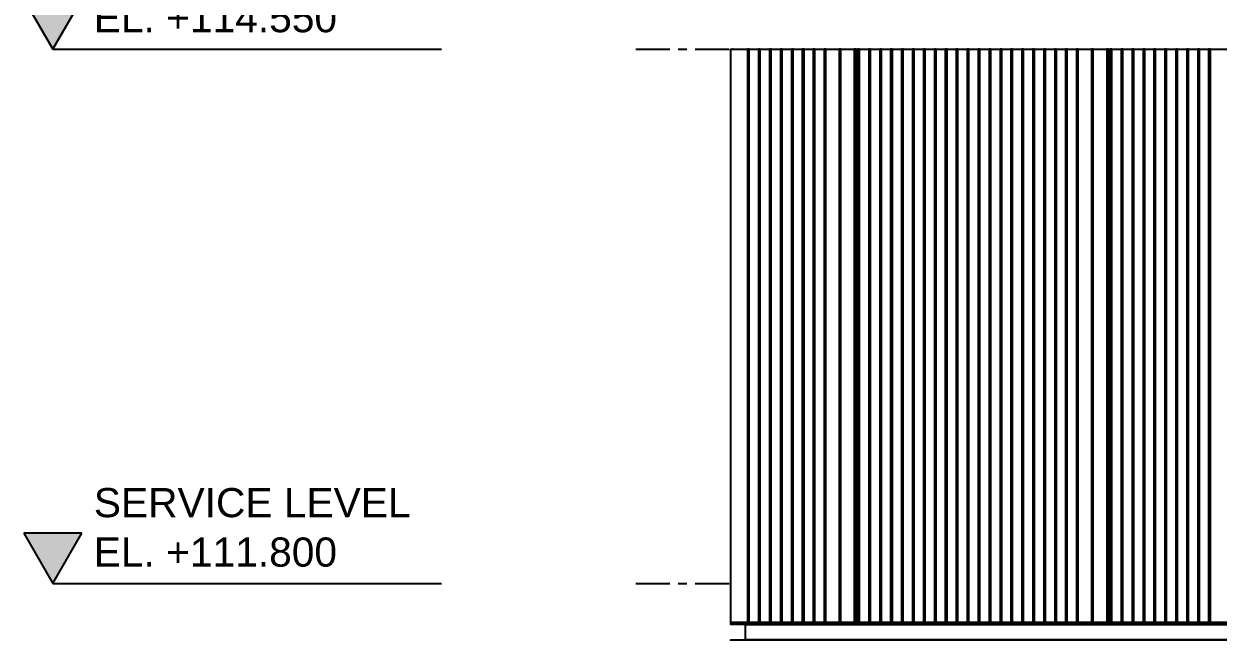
# Model space of a CAD drawing. Header units: millimetres. Extents: x 3774 to 718460, y -768339 to 192544.
# Drawn here: x 329240 to 335387, y -754914 to -751783 of the extents above; entities that cross this region are included whole.
import ezdxf

# ---------------------------------------------------------------- set-up
doc = ezdxf.new("R2010")
doc.units = ezdxf.units.MM
doc.set_wipeout_variables(frame=1)
for name, pattern in [('TA_GL_000.70000', [1.925, 0.7, -0.175, 0.175, -0.175, 0.7]), ('XKITLINE00', [0]), ('XKITLINE02', [4, 2, -2])]:
    doc.linetypes.add(name, pattern=pattern)
for name, color, linetype in [('000 - 0_SYM_DWG_GRIDLINE_MAIN_COLOR_251', 7, 'Continuous'), ('000 - 0_SYM_DWG_LEVEL_MAIN_COLOR_2', 7, 'Continuous'), ('000 - 0_SYM_DWG_LEVEL_TEXT', 7, 'Continuous'), ('010 - ASPG_FRAMING_SUB_COLOR_2', 7, 'Continuous'), ('010 - ASPG_FRAMING_SUB_COLOR_3', 7, 'Continuous'), ('010 - ASPG_FRAMING_WIPEOUT_', 7, 'Continuous')]:
    doc.layers.add(name, color=color, linetype=linetype)
doc.layers.add('Bolt', color=7, linetype='Continuous', lineweight=0)
doc.layers.add('Part', color=7, linetype='Continuous', lineweight=0)
doc.styles.add('Arial_1', font='arial.ttf', dxfattribs={"height": 125})
doc.styles.add('TA', font='', dxfattribs={"height": 4.5})
doc.styles.get('TA').set_extended_font_data('Cordia New')

# ---------------------------------------------------------------- blocks, each defined once
blk = doc.blocks.new('*U5900')
at = {"layer": '000 - 0_SYM_DWG_LEVEL_MAIN_COLOR_2'}
blk.add_hatch(color=7, dxfattribs=at).paths.add_polyline_path([(-167.01, 5.18), (-170, 0), (-172.99, 5.18)])
at = {"layer": '000 - 0_SYM_DWG_GRIDLINE_MAIN_COLOR_251', "color": 7}
blk.add_lwpolyline([(-170, 0), (-139, 0), (-134.5, 0), (-130, 0)], dxfattribs=at)
at = {"layer": '000 - 0_SYM_DWG_LEVEL_MAIN_COLOR_2', "color": 7, "lineweight": 25}
for p, q in [((-167.01, 5.18), (-172.99, 5.18)), ((-172.99, 5.18), (-170, 0)), ((-170, 0), (-167.01, 5.18))]:
    blk.add_line(p, q, dxfattribs=at)
at = {"layer": '000 - 0_SYM_DWG_LEVEL_TEXT', "color": 7, "style": 'Arial_1'}
for tag, p in [('LV_NAME_1', (-165.78, 11.92)), ('LV_NAME_2', (-165.79, 6.83)), ('LV_NAME_3', (-165.8, 1.74))]:
    blk.add_attdef(tag, p, '', height=3, dxfattribs=at)
blk = doc.blocks.new('*U5902')
at = {"layer": '000 - 0_SYM_DWG_GRIDLINE_MAIN_COLOR_251', "color": 7, "linetype": 'ByBlock', "ltscale": 5}
blk.add_line((10, 0), (-759, 0), dxfattribs=at)
at = {"layer": '000 - 0_SYM_DWG_GRIDLINE_MAIN_COLOR_251', "color": 7}
blk.add_point((0, 0), dxfattribs=at)
at = {"color": 7, "style": 'TA', "flags": 1}
blk.add_attdef('LOCATION', (6, -6), '', height=4.5, rotation=270, dxfattribs=at)
blk = doc.blocks.new('W-1-PP19-SE-ENT3_20260407-104913_PP19_ENT3_ELE1_DIMS_1')
at = {"color": 7}
ref = blk.add_blockref('*U5900', (-22800, 114550), dxfattribs=dict(at, xscale=50, yscale=50, zscale=50))
ref.add_attrib('LV_NAME_3', 'EL. +114.550', (-31089.9, 114637.2), dxfattribs={"layer": '000 - 0_SYM_DWG_LEVEL_TEXT', "color": 7, "height": 150, "style": 'Arial_1'})
at = {"color": 7, "xscale": 50, "yscale": 50, "zscale": 50}
blk.add_blockref('*U5900', (-22800, 111800), dxfattribs=at).add_auto_attribs({'LV_NAME_2': 'SERVICE LEVEL', 'LV_NAME_3': 'EL. +111.800'})
at = {"layer": '000 - 0_SYM_DWG_GRIDLINE_MAIN_COLOR_251', "color": 7, "linetype": 'TA_GL_000.70000', "xscale": 50.00000000000003, "yscale": 50.00000000000003, "zscale": 50.00000000000003, "rotation": 180}
for p in [(-27800, 114550), (-27800, 111800)]:
    blk.add_blockref('*U5902', p, dxfattribs=at)
blk = doc.blocks.new('*A7223604')
at = {"layer": 'Part', "color": 7, "linetype": 'XKITLINE00', "lineweight": 0}
for p, q in [((2164.730291, -68.053462), (2164.730291, -65.253462)), ((2166.808752, -68.053462), (2166.808752, -65.373149)), ((2168.608752, -68.053462), (2168.608752, -65.493462)), ((2164.730291, -80.053462), (2164.730291, -68.573462)), ((2166.808752, -80.053462), (2166.808752, -68.573462)), ((2168.608752, -80.053462), (2168.608752, -68.573462)), ((2164.730291, -82.453462), (2164.730291, -80.573462)), ((2166.808752, -82.333775), (2166.808752, -80.573462)), ((2168.608752, -82.213462), (2168.608752, -80.573462)), ((2164.730291, -92.053462), (2164.730291, -87.253462)), ((2166.808752, -92.053462), (2166.808752, -87.373149)), ((2168.608752, -92.053462), (2168.608752, -87.493462)), ((2164.730291, -104.053462), (2164.730291, -92.573462)), ((2166.808752, -104.053462), (2166.808752, -92.573462)), ((2168.608752, -104.053462), (2168.608752, -92.573462)), ((2164.730291, -116.053462), (2164.730291, -104.573462)), ((2166.808752, -116.053462), (2166.808752, -104.573462)), ((2168.608752, -116.053462), (2168.608752, -104.573462)), ((2164.730291, -124.453462), (2164.730291, -116.573462)), ((2166.808752, -124.333775), (2166.808752, -116.573462)), ((2168.608752, -124.213462), (2168.608752, -116.573462))]:
    blk.add_line(p, q, dxfattribs=at)
blk = doc.blocks.new('*A8163698')
at = {"layer": 'Part', "color": 7, "linetype": 'XKITLINE00', "lineweight": 0}
for p, q in [((2151.404537, -82.453462), (2151.623101, -82.293462)), ((2151.623101, -82.293462), (2153.627306, -82.293462)), ((2153.20587, -82.453462), (2153.147306, -82.293462)), ((2153.627306, -82.293462), (2153.84587, -82.453462))]:
    blk.add_line(p, q, dxfattribs=at)
blk = doc.blocks.new('*A8173699')
at = {"layer": 'Part', "color": 7, "linetype": 'XKITLINE00', "lineweight": 0}
for p, q in [((2153.627306, -82.213462), (2151.623101, -82.213462)), ((2151.623101, -82.213462), (2151.623101, -82.293462)), ((2151.623101, -82.293462), (2153.627306, -82.293462)), ((2153.147306, -82.293462), (2153.147306, -82.213462)), ((2153.627306, -82.293462), (2153.627306, -82.213462))]:
    blk.add_line(p, q, dxfattribs=at)
blk = doc.blocks.new('*A8183700')
at = {"layer": 'Part', "color": 7, "linetype": 'XKITLINE00', "lineweight": 0}
for p, q in [((2152.449778, -82.173462), (2152.068726, -82.173462)), ((2152.068726, -82.173462), (2152.068726, -82.213462)), ((2152.449778, -82.133462), (2152.449778, -82.173462)), ((2152.484419, -82.213462), (2152.484419, -82.133462)), ((2152.724419, -82.213462), (2152.724419, -82.133462))]:
    blk.add_line(p, q, dxfattribs=at)
blk = doc.blocks.new('*A8193701')
at = {"layer": 'Part', "color": 7, "linetype": 'XKITLINE00', "lineweight": 0}
for p, q in [((2151.922023, -68.861462), (2151.922023, -68.621462)), ((2151.922023, -68.621462), (2151.963592, -68.621462)), ((2151.963592, -68.861462), (2151.963592, -68.621462)), ((2152.443592, -68.621462), (2152.443592, -69.421462)), ((2152.282023, -69.421462), (2151.922023, -68.861462)), ((2151.922023, -68.861462), (2151.963592, -68.861462)), ((2151.963592, -68.861462), (2152.323592, -69.421462)), ((2152.443592, -69.421462), (2152.282023, -69.421462))]:
    blk.add_line(p, q, dxfattribs=at)
blk = doc.blocks.new('*A8203702')
at = {"layer": 'Part', "color": 7, "linetype": 'XKITLINE00', "lineweight": 0}
for p, q in [((2151.596397, -68.621462), (2151.596397, -68.573462)), ((2152.769218, -68.621462), (2151.596397, -68.621462)), ((2152.289218, -68.621462), (2152.289218, -68.573462)), ((2152.769218, -68.573462), (2152.769218, -68.621462))]:
    blk.add_line(p, q, dxfattribs=at)
blk = doc.blocks.new('*A8213703')
at = {"layer": 'Part', "color": 7, "linetype": 'XKITLINE00', "lineweight": 0}
for p, q in [((2150.641605, -68.861462), (2150.641605, -68.621462)), ((2151.361605, -69.421462), (2150.641605, -68.861462)), ((2151.601605, -69.421462), (2151.361605, -69.421462))]:
    blk.add_line(p, q, dxfattribs=at)
blk = doc.blocks.new('*A8223704')
at = {"layer": 'Part', "color": 7, "linetype": 'XKITLINE00', "lineweight": 0}
for p, q in [((2150.641605, -68.573462), (2150.641605, -68.621462)), ((2150.641605, -68.621462), (2151.596397, -68.621462))]:
    blk.add_line(p, q, dxfattribs=at)
blk = doc.blocks.new('*A8233705')
at = {"layer": 'Part', "color": 7, "linetype": 'XKITLINE00', "lineweight": 0}
for p, q in [((2152.525988, -65.573462), (2152.525988, -65.493462)), ((2152.560629, -65.573462), (2152.560629, -65.533462)), ((2152.560629, -65.533462), (2153.18168, -65.533462)), ((2152.800629, -65.573462), (2152.800629, -65.533462)), ((2152.94168, -65.533462), (2152.94168, -65.493462)), ((2153.18168, -65.533462), (2153.18168, -65.493462))]:
    blk.add_line(p, q, dxfattribs=at)
blk = doc.blocks.new('*A8243706')
at = {"layer": 'Part', "color": 7, "linetype": 'XKITLINE00', "lineweight": 0}
for p, q in [((2151.404537, -65.253462), (2151.623101, -65.413462)), ((2153.147306, -65.413462), (2153.20587, -65.253462)), ((2153.627306, -65.413462), (2153.84587, -65.253462)), ((2151.623101, -65.413462), (2153.627306, -65.413462))]:
    blk.add_line(p, q, dxfattribs=at)
blk = doc.blocks.new('*A8253707')
at = {"layer": 'Part', "color": 7, "linetype": 'XKITLINE00', "lineweight": 0}
for p, q in [((2151.623101, -65.493462), (2151.623101, -65.413462)), ((2151.623101, -65.413462), (2153.627306, -65.413462)), ((2151.623101, -65.493462), (2153.627306, -65.493462)), ((2153.147306, -65.493462), (2153.147306, -65.413462)), ((2153.627306, -65.413462), (2153.627306, -65.493462))]:
    blk.add_line(p, q, dxfattribs=at)
blk = doc.blocks.new('*A8263708')
at = {"layer": 'Part', "color": 7, "linetype": 'XKITLINE00', "lineweight": 0}
for p, q in [((2151.761605, -65.533462), (2151.761605, -65.493462)), ((2151.761605, -65.973462), (2151.761605, -65.533462)), ((2152.241605, -65.533462), (2151.761605, -65.533462)), ((2152.241605, -65.533462), (2152.241605, -65.493462)), ((2152.241605, -65.573462), (2152.241605, -65.533462)), ((2151.761605, -65.973462), (2152.078793, -65.973462))]:
    blk.add_line(p, q, dxfattribs=at)
blk = doc.blocks.new('*A8273709')
at = {"layer": 'Part', "color": 7, "linetype": 'XKITLINE00', "lineweight": 0}
for p, q in [((2151.361605, -65.253462), (2151.521605, -65.413462)), ((2151.521605, -65.413462), (2151.623101, -65.413462))]:
    blk.add_line(p, q, dxfattribs=at)
blk = doc.blocks.new('*A8283710')
at = {"layer": 'Part', "color": 7, "linetype": 'XKITLINE00', "lineweight": 0}
for p, q in [((2151.521605, -65.493462), (2151.521605, -65.413462)), ((2151.521605, -65.413462), (2151.623101, -65.413462)), ((2151.623101, -65.493462), (2151.521605, -65.493462))]:
    blk.add_line(p, q, dxfattribs=at)
blk = doc.blocks.new('*A8293711')
at = {"layer": 'Part', "color": 7, "linetype": 'XKITLINE00', "lineweight": 0}
for p, q in [((2166.645257, -65.253462), (2166.863821, -65.413462)), ((2168.388026, -65.413462), (2168.44659, -65.253462)), ((2168.868026, -65.413462), (2169.08659, -65.253462)), ((2166.863821, -65.413462), (2168.868026, -65.413462))]:
    blk.add_line(p, q, dxfattribs=at)
blk = doc.blocks.new('*A8303712')
at = {"layer": 'Part', "color": 7, "linetype": 'XKITLINE00', "lineweight": 0}
for p, q in [((2166.863821, -65.493462), (2166.863821, -65.413462)), ((2166.863821, -65.413462), (2168.868026, -65.413462)), ((2166.863821, -65.493462), (2168.868026, -65.493462)), ((2168.388026, -65.493462), (2168.388026, -65.413462)), ((2168.868026, -65.413462), (2168.868026, -65.493462))]:
    blk.add_line(p, q, dxfattribs=at)
blk = doc.blocks.new('*A8313713')
at = {"layer": 'Part', "color": 7, "linetype": 'XKITLINE00', "lineweight": 0}
for p, q in [((2167.766708, -65.573462), (2167.766708, -65.493462)), ((2167.801349, -65.573462), (2167.801349, -65.533462)), ((2167.801349, -65.533462), (2168.4224, -65.533462)), ((2168.041349, -65.573462), (2168.041349, -65.533462)), ((2168.1824, -65.533462), (2168.1824, -65.493462)), ((2168.4224, -65.533462), (2168.4224, -65.493462))]:
    blk.add_line(p, q, dxfattribs=at)
blk = doc.blocks.new('*A8323714')
at = {"layer": 'Part', "color": 7, "linetype": 'XKITLINE00', "lineweight": 0}
for p, q in [((2166.837877, -68.621462), (2166.837877, -68.573462)), ((2168.010697, -68.621462), (2166.837877, -68.621462)), ((2167.530697, -68.621462), (2167.530697, -68.573462)), ((2168.010697, -68.573462), (2168.010697, -68.621462))]:
    blk.add_line(p, q, dxfattribs=at)
blk = doc.blocks.new('*A8333715')
at = {"layer": 'Part', "color": 7, "linetype": 'XKITLINE00', "lineweight": 0}
for p, q in [((2167.163502, -68.861462), (2167.163502, -68.621462)), ((2167.163502, -68.621462), (2167.205071, -68.621462)), ((2167.205071, -68.861462), (2167.205071, -68.621462)), ((2167.685071, -68.621462), (2167.685071, -69.421462)), ((2167.523502, -69.421462), (2167.163502, -68.861462)), ((2167.163502, -68.861462), (2167.205071, -68.861462)), ((2167.205071, -68.861462), (2167.565071, -69.421462)), ((2167.685071, -69.421462), (2167.523502, -69.421462))]:
    blk.add_line(p, q, dxfattribs=at)
blk = doc.blocks.new('*A8483730')
at = {"layer": 'Bolt', "color": 7, "linetype": 'XKITLINE02', "lineweight": 0}
blk.add_line((2152.700859, -81.933462), (2152.403501, -81.933462), dxfattribs=at)
blk = doc.blocks.new('*A8493731')
at = {"layer": 'Bolt'}
for points in [[(2151.934, -82.293), (2151.934, -82.213), (2152.207, -82.213), (2152.207, -82.293)], [(2153.043, -82.293), (2153.043, -82.213), (2153.316, -82.213), (2153.316, -82.293)]]:
    blk.add_hatch(color=7, dxfattribs=at).paths.add_polyline_path(points, flags=17)
at = {"layer": 'Bolt', "color": 7, "linetype": 'XKITLINE00', "lineweight": 0}
for p, q in [((2152.071, -82.357), (2152.071, -82.013)), ((2153.179, -82.357), (2153.179, -82.013)), ((2151.934, -82.293), (2151.934, -82.213)), ((2152.207, -82.293), (2152.207, -82.213)), ((2153.043, -82.293), (2153.043, -82.213)), ((2153.316, -82.293), (2153.316, -82.213))]:
    blk.add_line(p, q, dxfattribs=at)
blk = doc.blocks.new('*A8503732')
at = {"layer": 'Bolt'}
for points in [[(2152.527, -68.573), (2152.527, -68.621), (2152.254, -68.621), (2152.254, -68.573)], [(2152.467, -68.525), (2152.467, -68.573), (2152.314, -68.573), (2152.314, -68.525)]]:
    blk.add_hatch(color=7, dxfattribs=at).paths.add_polyline_path(points, flags=17)
at = {"layer": 'Bolt', "color": 7, "linetype": 'XKITLINE02', "lineweight": 0}
for p, q in [((2151.975, -68.685), (2151.975, -68.341)), ((2151.838, -68.621), (2151.838, -68.573)), ((2151.898, -68.573), (2151.898, -68.525)), ((2152.051, -68.573), (2152.051, -68.525)), ((2152.111, -68.621), (2152.111, -68.573))]:
    blk.add_line(p, q, dxfattribs=at)
at = {"layer": 'Bolt', "color": 7, "linetype": 'XKITLINE00', "lineweight": 0}
for p, q in [((2152.391, -68.685), (2152.391, -68.341)), ((2152.254, -68.621), (2152.254, -68.573)), ((2152.314, -68.573), (2152.314, -68.525)), ((2152.467, -68.573), (2152.467, -68.525)), ((2152.527, -68.621), (2152.527, -68.573))]:
    blk.add_line(p, q, dxfattribs=at)
blk = doc.blocks.new('*A8513733')
at = {"layer": 'Bolt'}
for points in [[(2151.298, -68.573), (2151.298, -68.621), (2150.946, -68.621), (2150.946, -68.573)], [(2151.178, -68.525), (2151.178, -68.573), (2151.066, -68.573), (2151.066, -68.525)]]:
    blk.add_hatch(color=7, dxfattribs=at).paths.add_polyline_path(points, flags=17)
at = {"layer": 'Bolt', "color": 7, "linetype": 'XKITLINE00', "lineweight": 0}
for p, q in [((2151.122, -68.685), (2151.122, -68.341)), ((2150.946, -68.621), (2150.946, -68.573)), ((2151.066, -68.573), (2151.066, -68.525)), ((2151.178, -68.573), (2151.178, -68.525)), ((2151.298, -68.621), (2151.298, -68.573))]:
    blk.add_line(p, q, dxfattribs=at)
at = {"layer": 'Bolt', "color": 7, "linetype": 'XKITLINE02', "lineweight": 0}
for p, q in [((2151.122, -68.685), (2151.122, -68.341)), ((2150.946, -68.621), (2150.946, -68.573)), ((2151.066, -68.573), (2151.066, -68.525)), ((2151.178, -68.573), (2151.178, -68.525)), ((2151.298, -68.621), (2151.298, -68.573))]:
    blk.add_line(p, q, dxfattribs=at)
blk = doc.blocks.new('*A8523734')
at = {"layer": 'Bolt'}
for points in [[(2151.934, -65.493), (2151.934, -65.413), (2152.207, -65.413), (2152.207, -65.493)], [(2153.043, -65.493), (2153.043, -65.413), (2153.316, -65.413), (2153.316, -65.493)]]:
    blk.add_hatch(color=7, dxfattribs=at).paths.add_polyline_path(points, flags=17)
at = {"layer": 'Bolt', "color": 7, "linetype": 'XKITLINE00', "lineweight": 0}
for p, q in [((2152.071, -65.35), (2152.071, -65.693)), ((2153.179, -65.35), (2153.179, -65.693)), ((2151.934, -65.413), (2151.934, -65.493)), ((2152.207, -65.413), (2152.207, -65.493)), ((2153.043, -65.413), (2153.043, -65.493)), ((2153.316, -65.413), (2153.316, -65.493))]:
    blk.add_line(p, q, dxfattribs=at)
blk = doc.blocks.new('*A8533735')
at = {"layer": 'Bolt', "color": 7, "linetype": 'XKITLINE02', "lineweight": 0}
blk.add_line((2152.549547, -65.773462), (2152.846906, -65.773462), dxfattribs=at)
blk = doc.blocks.new('*A8543736')
at = {"layer": 'Bolt'}
blk.add_hatch(color=7, dxfattribs=at).paths.add_polyline_path([(2151.826, -65.493), (2151.826, -65.413), (2152.178, -65.413), (2152.178, -65.493)], flags=17)
at = {"layer": 'Bolt', "color": 7, "linetype": 'XKITLINE00', "lineweight": 0}
for p, q in [((2152.002, -65.35), (2152.002, -65.693)), ((2151.826, -65.413), (2151.826, -65.493)), ((2152.178, -65.413), (2152.178, -65.493))]:
    blk.add_line(p, q, dxfattribs=at)
at = {"layer": 'Bolt', "color": 7, "linetype": 'XKITLINE02', "lineweight": 0}
for p, q in [((2152.002, -65.35), (2152.002, -65.693)), ((2151.826, -65.413), (2151.826, -65.493)), ((2152.178, -65.413), (2152.178, -65.493))]:
    blk.add_line(p, q, dxfattribs=at)
blk = doc.blocks.new('*A8553737')
at = {"layer": 'Bolt'}
blk.add_hatch(color=7, dxfattribs=at).paths.add_polyline_path([(2152.123, -65.825), (2152.102, -65.829), (2151.902, -65.829), (2151.88, -65.825), (2151.862, -65.813), (2151.85, -65.795), (2151.846, -65.773), (2151.85, -65.752), (2151.862, -65.734), (2151.88, -65.722), (2151.902, -65.717), (2152.102, -65.717), (2152.123, -65.722), (2152.141, -65.734), (2152.153, -65.752), (2152.158, -65.773), (2152.153, -65.795), (2152.141, -65.813)], flags=17)
at = {"layer": 'Bolt', "color": 7, "linetype": 'XKITLINE00', "lineweight": 0}
for p, q in [((2152.114, -65.773), (2151.89, -65.773)), ((2152.002, -65.661), (2152.002, -65.885))]:
    blk.add_line(p, q, dxfattribs=at)
blk = doc.blocks.new('*A8563738')
at = {"layer": 'Bolt', "color": 7, "linetype": 'XKITLINE02', "lineweight": 0}
blk.add_line((2167.790267, -65.773462), (2168.087626, -65.773462), dxfattribs=at)
blk = doc.blocks.new('*A8573739')
at = {"layer": 'Bolt'}
for points in [[(2167.175, -65.493), (2167.175, -65.413), (2167.448, -65.413), (2167.448, -65.493)], [(2168.284, -65.493), (2168.284, -65.413), (2168.557, -65.413), (2168.557, -65.493)]]:
    blk.add_hatch(color=7, dxfattribs=at).paths.add_polyline_path(points, flags=17)
at = {"layer": 'Bolt', "color": 7, "linetype": 'XKITLINE00', "lineweight": 0}
for p, q in [((2167.312, -65.35), (2167.312, -65.693)), ((2168.42, -65.35), (2168.42, -65.693)), ((2167.175, -65.413), (2167.175, -65.493)), ((2167.448, -65.413), (2167.448, -65.493)), ((2168.284, -65.413), (2168.284, -65.493)), ((2168.557, -65.413), (2168.557, -65.493))]:
    blk.add_line(p, q, dxfattribs=at)
blk = doc.blocks.new('*A8583740')
at = {"layer": 'Bolt'}
for points in [[(2167.769, -68.573), (2167.769, -68.621), (2167.496, -68.621), (2167.496, -68.573)], [(2167.709, -68.525), (2167.709, -68.573), (2167.556, -68.573), (2167.556, -68.525)]]:
    blk.add_hatch(color=7, dxfattribs=at).paths.add_polyline_path(points, flags=17)
at = {"layer": 'Bolt', "color": 7, "linetype": 'XKITLINE02', "lineweight": 0}
for p, q in [((2167.216, -68.685), (2167.216, -68.341)), ((2167.08, -68.621), (2167.08, -68.573)), ((2167.14, -68.573), (2167.14, -68.525)), ((2167.293, -68.573), (2167.293, -68.525)), ((2167.353, -68.621), (2167.353, -68.573))]:
    blk.add_line(p, q, dxfattribs=at)
at = {"layer": 'Bolt', "color": 7, "linetype": 'XKITLINE00', "lineweight": 0}
for p, q in [((2167.632, -68.685), (2167.632, -68.341)), ((2167.496, -68.621), (2167.496, -68.573)), ((2167.556, -68.573), (2167.556, -68.525)), ((2167.709, -68.573), (2167.709, -68.525)), ((2167.769, -68.621), (2167.769, -68.573))]:
    blk.add_line(p, q, dxfattribs=at)
blk = doc.blocks.new('*A8773759')
at = {"layer": 'Part', "color": 7, "linetype": 'XKITLINE00', "lineweight": 0}
for p, q in [((2150.000175, -65.253462), (2150.000175, -60.453462)), ((2150.000175, -60.453462), (2179.569525, -60.453462)), ((2179.569525, -65.253462), (2179.569525, -60.453462)), ((2150.000175, -65.253462), (2179.569525, -65.253462))]:
    blk.add_line(p, q, dxfattribs=at)
blk = doc.blocks.new('*A8783760')
at = {"layer": 'Part', "color": 7, "linetype": 'XKITLINE00', "lineweight": 0}
for p, q in [((2180.065187, -68.053462), (2150.601224, -68.053462)), ((2150.601224, -68.573462), (2150.601224, -68.053462)), ((2179.56513, -68.573462), (2179.56513, -68.053462)), ((2179.597134, -68.525462), (2179.597134, -68.053462)), ((2180.033183, -68.053462), (2180.033183, -68.525462)), ((2180.065187, -68.573462), (2180.065187, -68.053462)), ((2180.065187, -68.573462), (2150.601224, -68.573462)), ((2180.033183, -68.525462), (2179.597134, -68.525462))]:
    blk.add_line(p, q, dxfattribs=at)
blk = doc.blocks.new('*A8793761')
at = {"layer": 'Part', "color": 7, "linetype": 'XKITLINE00', "lineweight": 0}
for p, q in [((2180.065187, -80.053462), (2150.601224, -80.053462)), ((2150.601224, -80.573462), (2150.601224, -80.053462)), ((2179.56513, -80.573462), (2179.56513, -80.053462)), ((2179.597134, -80.525462), (2179.597134, -80.053462)), ((2180.033183, -80.053462), (2180.033183, -80.525462)), ((2180.065187, -80.573462), (2180.065187, -80.053462)), ((2180.065187, -80.573462), (2150.601224, -80.573462)), ((2180.033183, -80.525462), (2179.597134, -80.525462))]:
    blk.add_line(p, q, dxfattribs=at)
blk = doc.blocks.new('*A8803762')
at = {"layer": 'Part', "color": 7, "linetype": 'XKITLINE00', "lineweight": 0}
for p, q in [((2150.000175, -87.253462), (2150.000175, -82.453462)), ((2150.000175, -82.453462), (2179.569525, -82.453462)), ((2179.569525, -87.253462), (2179.569525, -82.453462)), ((2150.000175, -87.253462), (2179.569525, -87.253462))]:
    blk.add_line(p, q, dxfattribs=at)
blk = doc.blocks.new('*A8813763')
at = {"layer": 'Part', "color": 7, "linetype": 'XKITLINE00', "lineweight": 0}
for p, q in [((2151.601605, -65.573462), (2151.761605, -65.573462)), ((2151.601605, -68.053462), (2151.601605, -65.573462)), ((2151.665605, -68.053462), (2151.665605, -65.573462)), ((2151.601605, -80.053462), (2151.601605, -68.621462)), ((2151.665605, -80.053462), (2151.665605, -68.621462)), ((2151.601605, -82.133462), (2151.601605, -80.621462)), ((2151.665605, -82.133462), (2151.665605, -80.621462)), ((2151.601605, -82.133462), (2152.078793, -82.133462))]:
    blk.add_line(p, q, dxfattribs=at)
blk = doc.blocks.new('*A8823764')
at = {"layer": 'Part', "color": 7, "linetype": 'XKITLINE00', "lineweight": 0}
for p, q in [((2152.078793, -65.573462), (2153.171613, -65.573462)), ((2152.078793, -68.053462), (2152.078793, -65.573462)), ((2152.771613, -68.053462), (2152.771613, -65.573462)), ((2152.803613, -68.053462), (2152.803613, -65.573462)), ((2152.813988, -68.053462), (2152.813988, -65.573462)), ((2153.139613, -68.053462), (2153.139613, -65.573462)), ((2153.171613, -68.053462), (2153.171613, -65.573462)), ((2152.771613, -80.053462), (2152.771613, -68.573462)), ((2152.803613, -80.053462), (2152.803613, -68.573462)), ((2152.813988, -80.053462), (2152.813988, -68.573462)), ((2153.139613, -80.053462), (2153.139613, -68.573462)), ((2153.171613, -80.053462), (2153.171613, -68.573462)), ((2152.078793, -80.053462), (2152.078793, -69.105327)), ((2152.771613, -82.133462), (2152.771613, -80.573462)), ((2152.803613, -82.133462), (2152.803613, -80.573462)), ((2152.813988, -82.133462), (2152.813988, -80.573462)), ((2153.139613, -82.133462), (2153.139613, -80.573462)), ((2153.171613, -82.133462), (2153.171613, -80.573462)), ((2152.078793, -82.133462), (2152.078793, -81.105327)), ((2152.078793, -82.133462), (2153.171613, -82.133462))]:
    blk.add_line(p, q, dxfattribs=at)
blk = doc.blocks.new('*A8833765')
at = {"layer": 'Part', "color": 7, "linetype": 'XKITLINE00', "lineweight": 0}
for p, q in [((2167.319513, -65.573462), (2168.412333, -65.573462)), ((2167.319513, -68.053462), (2167.319513, -65.573462)), ((2168.012334, -68.053462), (2168.012334, -65.573462)), ((2168.044334, -68.053462), (2168.044334, -65.573462)), ((2168.054708, -68.053462), (2168.054708, -65.573462)), ((2168.380333, -68.053462), (2168.380333, -65.573462)), ((2168.412333, -68.053462), (2168.412333, -65.573462)), ((2168.012334, -80.053462), (2168.012334, -68.573462)), ((2168.044334, -80.053462), (2168.044334, -68.573462)), ((2168.054708, -80.053462), (2168.054708, -68.573462)), ((2168.380333, -80.053462), (2168.380333, -68.573462)), ((2168.412333, -80.053462), (2168.412333, -68.573462)), ((2167.319513, -80.053462), (2167.319513, -69.104146)), ((2168.012334, -82.133462), (2168.012334, -80.573462)), ((2168.044334, -82.133462), (2168.044334, -80.573462)), ((2168.054708, -82.133462), (2168.054708, -80.573462)), ((2168.380333, -82.133462), (2168.380333, -80.573462)), ((2168.412333, -82.133462), (2168.412333, -80.573462)), ((2167.319513, -82.133462), (2167.319513, -81.104146)), ((2167.319513, -82.133462), (2168.412333, -82.133462))]:
    blk.add_line(p, q, dxfattribs=at)
blk = doc.blocks.new('*A8923774')
at = {"layer": 'Part', "color": 7, "linetype": 'XKITLINE00', "lineweight": 0}
for p, q in [((2166.645257, -82.453462), (2166.863821, -82.293462)), ((2166.863821, -82.293462), (2168.868026, -82.293462)), ((2168.44659, -82.453462), (2168.388026, -82.293462)), ((2168.868026, -82.293462), (2169.08659, -82.453462))]:
    blk.add_line(p, q, dxfattribs=at)
blk = doc.blocks.new('*A8933775')
at = {"layer": 'Part', "color": 7, "linetype": 'XKITLINE00', "lineweight": 0}
for p, q in [((2168.868026, -82.213462), (2166.863821, -82.213462)), ((2166.863821, -82.213462), (2166.863821, -82.293462)), ((2166.863821, -82.293462), (2168.868026, -82.293462)), ((2168.388026, -82.293462), (2168.388026, -82.213462)), ((2168.868026, -82.293462), (2168.868026, -82.213462))]:
    blk.add_line(p, q, dxfattribs=at)
blk = doc.blocks.new('*A8943776')
at = {"layer": 'Part', "color": 7, "linetype": 'XKITLINE00', "lineweight": 0}
for p, q in [((2167.690498, -82.173462), (2167.309447, -82.173462)), ((2167.309447, -82.173462), (2167.309447, -82.213462)), ((2167.690498, -82.133462), (2167.690498, -82.173462)), ((2167.725139, -82.213462), (2167.725139, -82.133462)), ((2167.965139, -82.213462), (2167.965139, -82.133462))]:
    blk.add_line(p, q, dxfattribs=at)
blk = doc.blocks.new('*A8953777')
at = {"layer": 'Part', "color": 7, "linetype": 'XKITLINE00', "lineweight": 0}
for p, q in [((2166.837877, -80.621462), (2166.837877, -80.573462)), ((2168.010697, -80.621462), (2166.837877, -80.621462)), ((2167.530697, -80.621462), (2167.530697, -80.573462)), ((2168.010697, -80.573462), (2168.010697, -80.621462))]:
    blk.add_line(p, q, dxfattribs=at)
blk = doc.blocks.new('*A8963778')
at = {"layer": 'Part', "color": 7, "linetype": 'XKITLINE00', "lineweight": 0}
for p, q in [((2167.163502, -80.861462), (2167.163502, -80.621462)), ((2167.163502, -80.621462), (2167.205071, -80.621462)), ((2167.205071, -80.861462), (2167.205071, -80.621462)), ((2167.685071, -80.621462), (2167.685071, -81.421462)), ((2167.523502, -81.421462), (2167.163502, -80.861462)), ((2167.163502, -80.861462), (2167.205071, -80.861462)), ((2167.205071, -80.861462), (2167.565071, -81.421462)), ((2167.685071, -81.421462), (2167.523502, -81.421462))]:
    blk.add_line(p, q, dxfattribs=at)
blk = doc.blocks.new('*A8973779')
at = {"layer": 'Part', "color": 7, "linetype": 'XKITLINE00', "lineweight": 0}
for p, q in [((2150.641605, -80.573462), (2150.641605, -80.621462)), ((2150.641605, -80.621462), (2151.596397, -80.621462))]:
    blk.add_line(p, q, dxfattribs=at)
blk = doc.blocks.new('*A8983780')
at = {"layer": 'Part', "color": 7, "linetype": 'XKITLINE00', "lineweight": 0}
for p, q in [((2150.641605, -80.861462), (2150.641605, -80.621462)), ((2151.361605, -81.421462), (2150.641605, -80.861462)), ((2151.601605, -81.421462), (2151.361605, -81.421462))]:
    blk.add_line(p, q, dxfattribs=at)
blk = doc.blocks.new('*A8993781')
at = {"layer": 'Part', "color": 7, "linetype": 'XKITLINE00', "lineweight": 0}
for p, q in [((2151.922023, -80.861462), (2151.922023, -80.621462)), ((2151.922023, -80.621462), (2151.963592, -80.621462)), ((2151.963592, -80.861462), (2151.963592, -80.621462)), ((2152.443592, -80.621462), (2152.443592, -81.421462)), ((2152.282023, -81.421462), (2151.922023, -80.861462)), ((2151.922023, -80.861462), (2151.963592, -80.861462)), ((2151.963592, -80.861462), (2152.323592, -81.421462)), ((2152.443592, -81.421462), (2152.282023, -81.421462))]:
    blk.add_line(p, q, dxfattribs=at)
blk = doc.blocks.new('*A9003782')
at = {"layer": 'Part', "color": 7, "linetype": 'XKITLINE00', "lineweight": 0}
for p, q in [((2151.596397, -80.621462), (2151.596397, -80.573462)), ((2152.769218, -80.621462), (2151.596397, -80.621462)), ((2152.289218, -80.621462), (2152.289218, -80.573462)), ((2152.769218, -80.573462), (2152.769218, -80.621462))]:
    blk.add_line(p, q, dxfattribs=at)
blk = doc.blocks.new('*A9013783')
at = {"layer": 'Part', "color": 7, "linetype": 'XKITLINE00', "lineweight": 0}
for p, q in [((2151.361605, -82.453462), (2151.521605, -82.293462)), ((2151.521605, -82.293462), (2151.623101, -82.293462))]:
    blk.add_line(p, q, dxfattribs=at)
blk = doc.blocks.new('*A9023784')
at = {"layer": 'Part', "color": 7, "linetype": 'XKITLINE00', "lineweight": 0}
for p, q in [((2151.623101, -82.213462), (2151.521605, -82.213462)), ((2151.521605, -82.213462), (2151.521605, -82.293462)), ((2151.521605, -82.293462), (2151.623101, -82.293462))]:
    blk.add_line(p, q, dxfattribs=at)
blk = doc.blocks.new('*A9033785')
at = {"layer": 'Part', "color": 7, "linetype": 'XKITLINE00', "lineweight": 0}
for p, q in [((2151.761605, -82.213462), (2151.761605, -82.133462)), ((2152.241605, -82.173462), (2152.241605, -82.133462))]:
    blk.add_line(p, q, dxfattribs=at)
blk = doc.blocks.new('*A9123794')
at = {"layer": 'Bolt', "color": 7, "linetype": 'XKITLINE02', "lineweight": 0}
blk.add_line((2167.941579, -81.933462), (2167.644221, -81.933462), dxfattribs=at)
blk = doc.blocks.new('*A9133795')
at = {"layer": 'Bolt'}
for points in [[(2167.175, -82.293), (2167.175, -82.213), (2167.448, -82.213), (2167.448, -82.293)], [(2168.284, -82.293), (2168.284, -82.213), (2168.557, -82.213), (2168.557, -82.293)]]:
    blk.add_hatch(color=7, dxfattribs=at).paths.add_polyline_path(points, flags=17)
at = {"layer": 'Bolt', "color": 7, "linetype": 'XKITLINE00', "lineweight": 0}
for p, q in [((2167.312, -82.357), (2167.312, -82.013)), ((2168.42, -82.357), (2168.42, -82.013)), ((2167.175, -82.293), (2167.175, -82.213)), ((2167.448, -82.293), (2167.448, -82.213)), ((2168.284, -82.293), (2168.284, -82.213)), ((2168.557, -82.293), (2168.557, -82.213))]:
    blk.add_line(p, q, dxfattribs=at)
blk = doc.blocks.new('*A9143796')
at = {"layer": 'Bolt'}
for points in [[(2167.769, -80.573), (2167.769, -80.621), (2167.496, -80.621), (2167.496, -80.573)], [(2167.709, -80.525), (2167.709, -80.573), (2167.556, -80.573), (2167.556, -80.525)]]:
    blk.add_hatch(color=7, dxfattribs=at).paths.add_polyline_path(points, flags=17)
at = {"layer": 'Bolt', "color": 7, "linetype": 'XKITLINE02', "lineweight": 0}
for p, q in [((2167.08, -80.621), (2167.08, -80.573)), ((2167.14, -80.573), (2167.14, -80.525)), ((2167.216, -80.685), (2167.216, -80.341)), ((2167.293, -80.573), (2167.293, -80.525)), ((2167.353, -80.621), (2167.353, -80.573))]:
    blk.add_line(p, q, dxfattribs=at)
at = {"layer": 'Bolt', "color": 7, "linetype": 'XKITLINE00', "lineweight": 0}
for p, q in [((2167.496, -80.621), (2167.496, -80.573)), ((2167.556, -80.573), (2167.556, -80.525)), ((2167.632, -80.685), (2167.632, -80.341)), ((2167.709, -80.573), (2167.709, -80.525)), ((2167.769, -80.621), (2167.769, -80.573))]:
    blk.add_line(p, q, dxfattribs=at)
blk = doc.blocks.new('*A9153797')
at = {"layer": 'Bolt'}
for points in [[(2151.298, -80.573), (2151.298, -80.621), (2150.946, -80.621), (2150.946, -80.573)], [(2151.178, -80.525), (2151.178, -80.573), (2151.066, -80.573), (2151.066, -80.525)]]:
    blk.add_hatch(color=7, dxfattribs=at).paths.add_polyline_path(points, flags=17)
at = {"layer": 'Bolt', "color": 7, "linetype": 'XKITLINE00', "lineweight": 0}
for p, q in [((2150.946, -80.621), (2150.946, -80.573)), ((2151.066, -80.573), (2151.066, -80.525)), ((2151.122, -80.685), (2151.122, -80.341)), ((2151.178, -80.573), (2151.178, -80.525)), ((2151.298, -80.621), (2151.298, -80.573))]:
    blk.add_line(p, q, dxfattribs=at)
at = {"layer": 'Bolt', "color": 7, "linetype": 'XKITLINE02', "lineweight": 0}
for p, q in [((2150.946, -80.621), (2150.946, -80.573)), ((2151.066, -80.573), (2151.066, -80.525)), ((2151.122, -80.685), (2151.122, -80.341)), ((2151.178, -80.573), (2151.178, -80.525)), ((2151.298, -80.621), (2151.298, -80.573))]:
    blk.add_line(p, q, dxfattribs=at)
blk = doc.blocks.new('*A9163798')
at = {"layer": 'Bolt'}
for points in [[(2152.527, -80.573), (2152.527, -80.621), (2152.254, -80.621), (2152.254, -80.573)], [(2152.467, -80.525), (2152.467, -80.573), (2152.314, -80.573), (2152.314, -80.525)]]:
    blk.add_hatch(color=7, dxfattribs=at).paths.add_polyline_path(points, flags=17)
at = {"layer": 'Bolt', "color": 7, "linetype": 'XKITLINE02', "lineweight": 0}
for p, q in [((2151.838, -80.621), (2151.838, -80.573)), ((2151.898, -80.573), (2151.898, -80.525)), ((2151.975, -80.685), (2151.975, -80.341)), ((2152.051, -80.573), (2152.051, -80.525)), ((2152.111, -80.621), (2152.111, -80.573))]:
    blk.add_line(p, q, dxfattribs=at)
at = {"layer": 'Bolt', "color": 7, "linetype": 'XKITLINE00', "lineweight": 0}
for p, q in [((2152.254, -80.621), (2152.254, -80.573)), ((2152.314, -80.573), (2152.314, -80.525)), ((2152.391, -80.685), (2152.391, -80.341)), ((2152.467, -80.573), (2152.467, -80.525)), ((2152.527, -80.621), (2152.527, -80.573))]:
    blk.add_line(p, q, dxfattribs=at)
blk = doc.blocks.new('*A9173799')
at = {"layer": 'Bolt'}
blk.add_hatch(color=7, dxfattribs=at).paths.add_polyline_path([(2151.947, -81.923), (2151.95, -81.912), (2151.955, -81.902), (2151.962, -81.894), (2151.97, -81.887), (2151.98, -81.882), (2151.991, -81.879), (2152.002, -81.877), (2152.013, -81.879), (2152.023, -81.882), (2152.033, -81.887), (2152.041, -81.894), (2152.048, -81.902), (2152.053, -81.912), (2152.057, -81.923), (2152.058, -81.933), (2152.057, -81.944), (2152.053, -81.955), (2152.048, -81.965), (2152.041, -81.973), (2152.033, -81.98), (2152.023, -81.985), (2152.013, -81.988), (2152.002, -81.989), (2151.991, -81.988), (2151.98, -81.985), (2151.97, -81.98), (2151.962, -81.973), (2151.955, -81.965), (2151.95, -81.955), (2151.947, -81.944), (2151.946, -81.933)], flags=17)
at = {"layer": 'Bolt', "color": 7, "linetype": 'XKITLINE00', "lineweight": 0}
for p, q in [((2152.114, -81.933), (2151.89, -81.933)), ((2152.002, -82.045), (2152.002, -81.821))]:
    blk.add_line(p, q, dxfattribs=at)
blk = doc.blocks.new('*A9183800')
at = {"layer": 'Bolt'}
blk.add_hatch(color=7, dxfattribs=at).paths.add_polyline_path([(2151.826, -82.293), (2151.826, -82.213), (2152.178, -82.213), (2152.178, -82.293)], flags=17)
at = {"layer": 'Bolt', "color": 7, "linetype": 'XKITLINE00', "lineweight": 0}
for p, q in [((2152.002, -82.357), (2152.002, -82.013)), ((2151.826, -82.293), (2151.826, -82.213)), ((2152.178, -82.293), (2152.178, -82.213))]:
    blk.add_line(p, q, dxfattribs=at)
at = {"layer": 'Bolt', "color": 7, "linetype": 'XKITLINE02', "lineweight": 0}
for p, q in [((2152.002, -82.357), (2152.002, -82.013)), ((2151.826, -82.293), (2151.826, -82.213)), ((2152.178, -82.293), (2152.178, -82.213))]:
    blk.add_line(p, q, dxfattribs=at)
blk = doc.blocks.new('W-1-PP19-SE-ENT3_20260407-111149_PP19_ENT3_SE_ELE3')
at = {"color": 7, "lineweight": 0, "xscale": 125, "yscale": 125, "zscale": 125}
for name in ['*A8773759', '*A8273709', '*A8243706', '*A8283710', '*A8813763', '*A8253707', '*A8263708', '*A8543736', '*A8553737', '*A8523734', '*A8823764', '*A8233705', '*A7223604', '*A8293711', '*A8303712', '*A8573739', '*A8833765', '*A8313713', '*A8533735', '*A8563738', '*A8783760', '*A8223704', '*A8213703', '*A8513733', '*A8203702', '*A8503732', '*A8193701', '*A8323714', '*A8583740', '*A8333715', '*A8793761', '*A9153797', '*A9163798', '*A9143796', '*A8973779', '*A8983780', '*A9003782', '*A8993781', '*A8953777', '*A8963778', '*A9173799', '*A9013783', '*A8163698', '*A9023784', '*A8173699', '*A9033785', '*A9183800', '*A8493731', '*A8183700', '*A8483730', '*A8923774', '*A8933775', '*A9133795', '*A8943776', '*A9123794', '*A8803762']:
    blk.add_blockref(name, (-296446.190625, 122106.68275), dxfattribs=at)
blk = doc.blocks.new('*U5931')
at = {"color": 7}
blk.add_wipeout([(0, 0), (9.2, 0), (9.2, 8350), (0, 8350)], dxfattribs=at)
blk.add_lwpolyline([(0, 0), (9.2, 0), (9.2, 8350), (0, 8350)], close=True, dxfattribs=at)
blk = doc.blocks.new('*U5950')
at = {"color": 7}
blk.add_wipeout([(0, 0), (8.7, 0), (8.7, 2950), (0, 2950)], dxfattribs=at)
blk.add_lwpolyline([(0, 0), (8.7, 0), (8.7, 2950), (0, 2950)], close=True, dxfattribs=at)
blk = doc.blocks.new('*U5949')
at = {"color": 7}
blk.add_wipeout([(0, 0), (8.7, 0), (8.7, 2950), (0, 2950)], dxfattribs=at)
blk.add_lwpolyline([(0, 0), (8.7, 0), (8.7, 2950), (0, 2950)], close=True, dxfattribs=at)
blk = doc.blocks.new('*U5945')
at = {"color": 7}
blk.add_wipeout([(0, -40), (3704.6, -40), (3704.6, 40), (0, 40)], dxfattribs=at).dxf.layer = '010 - ASPG_FRAMING_WIPEOUT_'
at = {"layer": '010 - ASPG_FRAMING_SUB_COLOR_3', "color": 7}
blk.add_lwpolyline([(0, -40), (3704.6, -40), (3704.6, 40), (0, 40)], close=True, dxfattribs=at)
at = {"color": 7}
for points in [[(-40, 40), (3779.6, 40), (3779.6, 50), (-40, 50)], [(-40, -50), (3779.6, -50), (3779.6, -40), (-40, -40)]]:
    blk.add_wipeout(points, dxfattribs=at).dxf.layer = '010 - ASPG_FRAMING_WIPEOUT_'
at = {"layer": '010 - ASPG_FRAMING_SUB_COLOR_2', "color": 7}
for points in [[(-40, 40), (3779.6, 40), (3779.6, 50), (-40, 50)], [(-40, -50), (3779.6, -50), (3779.6, -40), (-40, -40)]]:
    blk.add_lwpolyline(points, close=True, dxfattribs=at)
blk = doc.blocks.new('*U6997')
at = {"color": 7}
blk.add_wipeout([(0, 0), (3761.7, 0), (3761.7, 2950), (0, 2950)], dxfattribs=at)
blk.add_lwpolyline([(0, 0), (3761.7, 0), (3761.7, 2950), (0, 2950)], close=True, dxfattribs=at)
blk = doc.blocks.new('W-1-PP19-SE-ENT3_20260407-131650_PP19_ENT3_ASPG_ELE3')
at = {"color": 7, "xscale": -1}
blk.add_blockref('*U6997', (-24048.3, 111600), dxfattribs=at)
at = {"color": 7}
for name, p in [('*U5950', (-27724.3, 111600)), ('*U5950', (-27668, 111600)), ('*U5950', (-27611.8, 111600)), ('*U5950', (-27555.5, 111600)), ('*U5950', (-27499.2, 111600)), ('*U5950', (-27442.9, 111600)), ('*U5950', (-27386.6, 111600)), ('*U5950', (-27330.3, 111600)), ('*U5931', (-27253.7, 106200)), ('*U5931', (-27175.4, 106200)), ('*U5950', (-27100.8, 111600)), ('*U5950', (-27044.5, 111600)), ('*U5950', (-26988.2, 111600)), ('*U5950', (-26932, 111600)), ('*U5950', (-26875.7, 111600)), ('*U5950', (-26819.4, 111600)), ('*U5950', (-26763.1, 111600)), ('*U5950', (-26706.8, 111600)), ('*U5950', (-26650.5, 111600)), ('*U5949', (-26594.2, 111600)), ('*U5950', (-26537.9, 111600)), ('*U5950', (-26481.6, 111600)), ('*U5950', (-26425.3, 111600)), ('*U5950', (-26369.1, 111600)), ('*U5950', (-26312.8, 111600)), ('*U5950', (-26256.5, 111600)), ('*U5950', (-26200.2, 111600)), ('*U5950', (-26143.9, 111600)), ('*U5950', (-26087.6, 111600)), ('*U5950', (-26031.3, 111600)), ('*U5931', (-25954.7, 106200)), ('*U5931', (-25876.4, 106200)), ('*U5950', (-25801.8, 111600)), ('*U5950', (-25745.5, 111600)), ('*U5950', (-25689.3, 111600)), ('*U5950', (-25633, 111600)), ('*U5950', (-25576.7, 111600)), ('*U5950', (-25520.4, 111600)), ('*U5950', (-25464.1, 111600)), ('*U5950', (-25407.8, 111600)), ('*U5950', (-25351.5, 111600))]:
    blk.add_blockref(name, p, dxfattribs=at)
for p in [(-27157.1, 111600), (-26256.5, 111600), (-25858.1, 111600)]:
    blk.add_blockref('*U5950', p, dxfattribs=at)
at = {"color": 7, "xscale": -1}
blk.add_blockref('*U5945', (-24030.4, 111550), dxfattribs=at)

msp = doc.modelspace()

# ---------------------------------------------------------------- block references
at = {"color": 7}
msp.add_blockref('W-1-PP19-SE-ENT3_20260407-111149_PP19_ENT3_SE_ELE3', (360689.371, -866463.718), dxfattribs=at)

# ---------------------------------------------------------------- next in the draw order: block references
msp.add_blockref('W-1-PP19-SE-ENT3_20260407-104913_PP19_ENT3_ELE1_DIMS_1', (360689.371, -866463.718), dxfattribs=at)

# ---------------------------------------------------------------- next in the draw order: block references
msp.add_blockref('W-1-PP19-SE-ENT3_20260407-131650_PP19_ENT3_ASPG_ELE3', (360689.371, -866463.718), dxfattribs=at)

doc.saveas('drawing.dxf')
